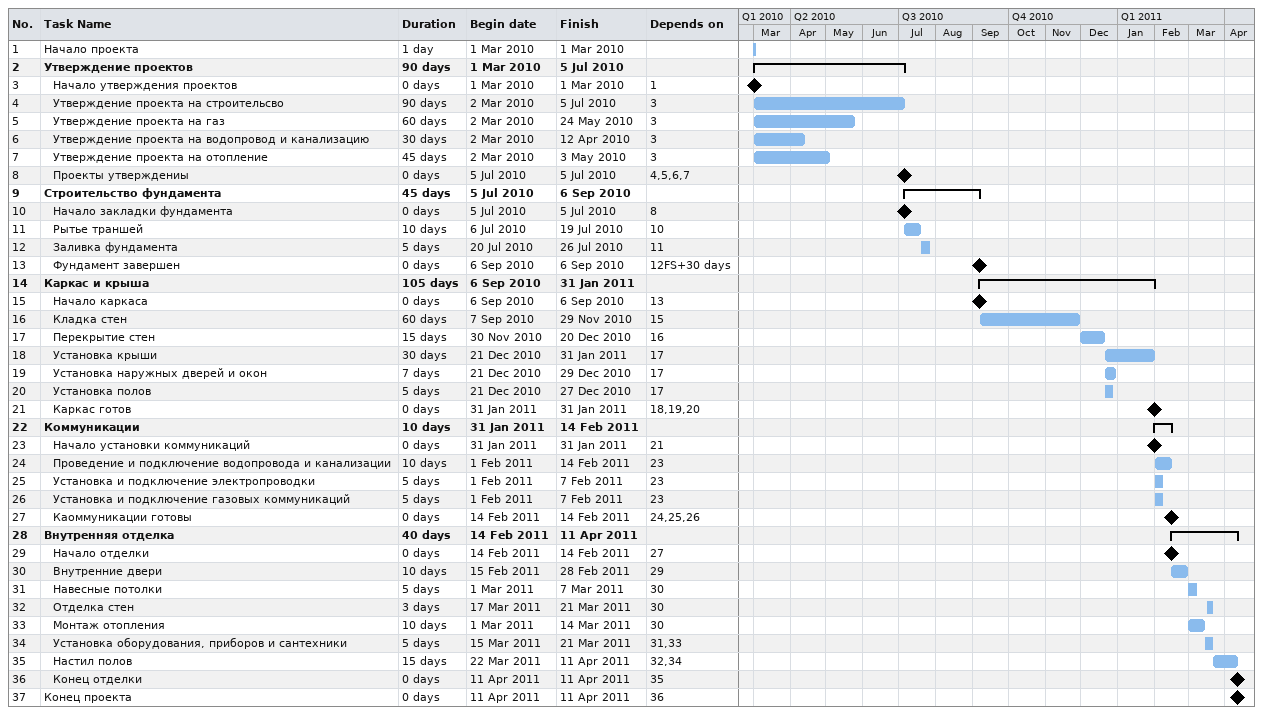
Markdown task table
| ID | Level | Task | Duration | Start | Finish | Predecessors |
|---|---|---|---|---|---|---|
| 1 | 1 | Начало проекта | 1d | 2010-03-01 | 2010-03-01 |  |
| 2 | 1 | **Утверждение проектов** | 90d | 2010-03-01 | 2010-07-05 |  |
| 3 | 2 | Начало утверждения проектов | 0d | 2010-03-01 | 2010-03-01 | 1 |
| 4 | 2 | Утверждение проекта на строительсво | 90d | 2010-03-02 | 2010-07-05 | 3 |
| 5 | 2 | Утверждение проекта на газ | 60d | 2010-03-02 | 2010-05-24 | 3 |
| 6 | 2 | Утверждение проекта на водопровод и канализацию | 30d | 2010-03-02 | 2010-04-12 | 3 |
| 7 | 2 | Утверждение проекта на отопление | 45d | 2010-03-02 | 2010-05-03 | 3 |
| 8 | 2 | Проекты утверждениы | 0d | 2010-07-05 | 2010-07-05 | 4, 5, 6, 7 |
| 9 | 1 | **Строительство фундамента** | 45d | 2010-07-05 | 2010-09-06 |  |
| 10 | 2 | Начало закладки фундамента | 0d | 2010-07-05 | 2010-07-05 | 8 |
| 11 | 2 | Рытье траншей | 10d | 2010-07-06 | 2010-07-19 | 10 |
| 12 | 2 | Заливка фундамента | 5d | 2010-07-20 | 2010-07-26 | 11 |
| 13 | 2 | Фундамент завершен | 0d | 2010-09-06 | 2010-09-06 | 12FS+30d |
| 14 | 1 | **Каркас и крыша** | 105d | 2010-09-06 | 2011-01-31 |  |
| 15 | 2 | Начало каркаса | 0d | 2010-09-06 | 2010-09-06 | 13 |
| 16 | 2 | Кладка стен | 60d | 2010-09-07 | 2010-11-29 | 15 |
| 17 | 2 | Перекрытие стен | 15d | 2010-11-30 | 2010-12-20 | 16 |
| 18 | 2 | Установка крыши | 30d | 2010-12-21 | 2011-01-31 | 17 |
| 19 | 2 | Установка наружных дверей и окон | 7d | 2010-12-21 | 2010-12-29 | 17 |
| 20 | 2 | Установка полов | 5d | 2010-12-21 | 2010-12-27 | 17 |
| 21 | 2 | Каркас готов | 0d | 2011-01-31 | 2011-01-31 | 18, 19, 20 |
| 22 | 1 | **Коммуникации** | 10d | 2011-01-31 | 2011-02-14 |  |
| 23 | 2 | Начало установки коммуникаций | 0d | 2011-01-31 | 2011-01-31 | 21 |
| 24 | 2 | Проведение и подключение водопровода и канализации | 10d | 2011-02-01 | 2011-02-14 | 23 |
| 25 | 2 | Установка и подключение электропроводки | 5d | 2011-02-01 | 2011-02-07 | 23 |
| 26 | 2 | Установка и подключение газовых коммуникаций | 5d | 2011-02-01 | 2011-02-07 | 23 |
| 27 | 2 | Каоммуникации готовы | 0d | 2011-02-14 | 2011-02-14 | 24, 25, 26 |
| 28 | 1 | **Внутренняя отделка** | 40d | 2011-02-14 | 2011-04-11 |  |
| 29 | 2 | Начало отделки | 0d | 2011-02-14 | 2011-02-14 | 27 |
| 30 | 2 | Внутренние двери | 10d | 2011-02-15 | 2011-02-28 | 29 |
| 31 | 2 | Навесные потолки | 5d | 2011-03-01 | 2011-03-07 | 30 |
| 32 | 2 | Отделка стен | 3d | 2011-03-17 | 2011-03-21 | 30 |
| 33 | 2 | Монтаж отопления | 10d | 2011-03-01 | 2011-03-14 | 30 |
| 34 | 2 | Установка оборудования, приборов и сантехники | 5d | 2011-03-15 | 2011-03-21 | 31, 33 |
| 35 | 2 | Настил полов | 15d | 2011-03-22 | 2011-04-11 | 32, 34 |
| 36 | 2 | Конец отделки | 0d | 2011-04-11 | 2011-04-11 | 35 |
| 37 | 1 | Конец проекта | 0d | 2011-04-11 | 2011-04-11 | 36 |
